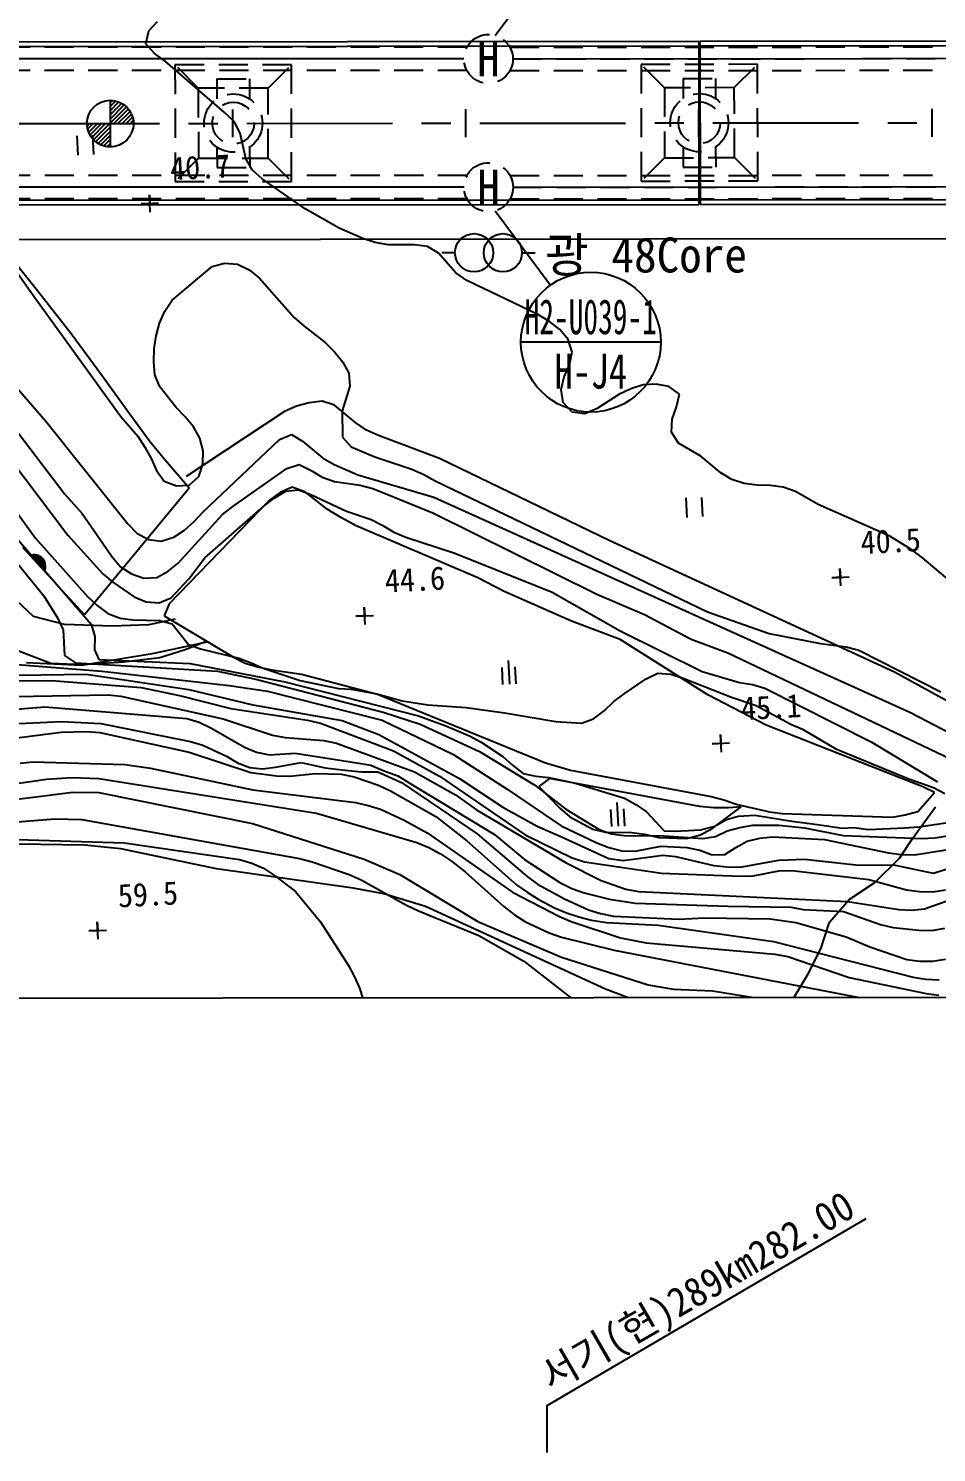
# Model space of a CAD drawing. Header units: millimetres. Extents: x 4198 to 4994, y 1103 to 1810.
# Drawn here: x 4425.2 to 4503.1, y 1364.9 to 1487 of the extents above; entities that cross this region are included whole.
import ezdxf
from ezdxf.enums import TextEntityAlignment as Align
from ezdxf.xclip import XClip

# ---------------------------------------------------------------- set-up
doc = ezdxf.new("R2010")
doc.units = ezdxf.units.MM
doc.header["$LTSCALE"] = 10
doc.header["$MEASUREMENT"] = 0
doc.header["$XCLIPFRAME"] = 2
for name, pattern in [('CENTER', [2, 1.25, -0.25, 0.25, -0.25]), ('DASHED2', [0.375, 0.25, -0.125]), ('HIDDEN', [0.375, 0.25, -0.125])]:
    doc.linetypes.add(name, pattern=pattern)
for name, color, linetype in [('TN-CABL', 4, 'Continuous'), ('TN-MANH', 4, 'Continuous'), ('TN-TEXT', 3, 'Continuous'), ('TZ-BASE', 253, 'Continuous'), ('TZ-CABL', 4, 'Continuous'), ('TZ-LEAL', 1, 'Continuous'), ('TZ-LEAT', 3, 'Continuous'), ('TZ-SYMB', 1, 'Continuous')]:
    doc.layers.add(name, color=color, linetype=linetype)
doc.layers.add('TX-PAPR', color=2, linetype='Continuous', plot=False)
doc.styles.add('GR', font='GulimChe.ttf')
doc.styles.add('GUL', font='GulimChe.ttf')
doc.styles.get("Standard").update_dxf_attribs({"font": 'GulimChe.ttf'})
doc.linetypes.add('ZIGZAG', pattern='A,0.0001,-0.2,[131,ltypeshp.shx,S=0.2,R=0,X=-0.2,Y=0],-0.4,[131,ltypeshp.shx,S=0.2,R=180,X=0.2,Y=0],-0.2', length=0.8001)

# ---------------------------------------------------------------- blocks, each defined once
blk = doc.blocks.new('JD-SDGGD6G')
at = {"layer": 'TZ-BASE'}
for p, q in [((152.78, 8.07, 40.99), (153.54, 8.89, 40.99)), ((152.53, 6.97, 40.99), (152.78, 8.07, 40.99)), ((120.11, 7.13), (199.98, 7.2)), ((120.11, 6.73), (199.98, 6.8)), ((153.28, 6.14, 40.99), (152.53, 6.97, 40.99)), ((154.18, 5.49, 40.99), (153.28, 6.14, 40.99)), ((199.98, 7.2), (199.99, -6.8)), ((200.08, 7.2), (279.98, 7.28)), ((200.08, 7.2), (200.09, -6.8)), ((200.08, 6.8), (279.98, 6.88)), ((159.28, 1.08, 40.99), (154.18, 5.49, 40.99)), ((149.46, 2.13), (149.47, -1.87)), ((149.47, 1.93), (149.66, 2.12)), ((149.47, 1.58), (149.96, 2.07)), ((149.47, 1.22), (150.22, 1.98)), ((149.47, 0.87), (150.46, 1.87)), ((149.47, 0.52), (150.67, 1.73)), ((149.47, 0.16), (150.86, 1.56)), ((149.79, 0.13), (151.03, 1.38)), ((160, -1.05), (160, 1.35)), ((180, -1.03), (180, 1.37)), ((200, -1.02), (200, 1.38)), ((220, -1), (220, 1.4)), ((147.47, 0.13), (151.47, 0.13)), ((147.48, -0.06), (147.67, 0.13)), ((147.53, -0.36), (148.02, 0.13)), ((147.62, -0.63), (148.37, 0.13)), ((147.73, -0.87), (148.73, 0.13)), ((147.87, -1.08), (149.08, 0.13)), ((148.04, -1.27), (149.44, 0.13)), ((150.14, 0.13), (151.18, 1.17)), ((150.5, 0.13), (151.3, 0.94)), ((150.85, 0.13), (151.39, 0.67)), ((151.2, 0.13), (151.45, 0.38)), ((160.11, 0.32, 40.99), (159.28, 1.08, 40.99)), ((160.63, -0.69, 40.99), (160.11, 0.32, 40.99)), ((146.72, -2.58, 41.35), (146.63, -0.91, 41.35)), ((147.94, -0.86, 41.35), (148.03, -2.51, 41.35)), ((148.22, -1.44), (149.47, -0.19)), ((148.43, -1.58), (149.47, -0.55)), ((148.67, -1.7), (149.47, -0.9)), ((161.12, -2.87, 40.99), (160.63, -0.69, 40.99)), ((148.93, -1.79), (149.47, -1.25)), ((149.22, -1.85), (149.47, -1.61)), ((161.65, -3.84, 40.99), (161.12, -2.87, 40.99)), ((162.51, -4.6, 40.99), (161.65, -3.84, 40.99)), ((166.19, -7.17, 40.99), (162.51, -4.6, 40.99)), ((152.91, -7.47, 40.65), (152.83, -5.97, 40.65)), ((152.83, -5.97, 40.65), (152.87, -6.72, 40.65)), ((120.12, -6.47), (199.99, -6.4)), ((120.12, -6.87), (199.99, -6.8)), ((152.12, -6.76, 40.65), (153.62, -6.68, 40.65)), ((152.87, -6.72, 40.65), (152.12, -6.76, 40.65)), ((169.13, -8.83, 40.99), (166.19, -7.17, 40.99)), ((200.09, -6.4), (279.99, -6.32)), ((200.09, -6.8), (279.99, -6.72)), ((0.01, -9.93), (699.47, -9.28)), ((171.16, -9.74, 40.99), (169.13, -8.83, 40.99)), ((172.22, -10.06, 40.99), (171.16, -9.74, 40.99)), ((140.27, -10.46, 40.55), (143.22, -14.19, 40.55)), ((173.32, -10.27, 40.99), (172.22, -10.06, 40.99)), ((175.6, -10.26, 40.99), (173.32, -10.27, 40.99)), ((176.7, -10.4, 40.99), (175.6, -10.26, 40.99)), ((177.64, -10.98, 40.99), (176.7, -10.4, 40.99)), ((179.14, -12.68, 40.99), (177.64, -10.98, 40.99)), ((140.43, -11.17, 40.99), (143.05, -14.88, 40.99)), ((154.79, -15.02, 40.99), (158.22, -12.14, 40.99)), ((158.22, -12.14, 40.99), (159.29, -11.84, 40.99)), ((159.29, -11.84, 40.99), (160.39, -11.94, 40.99)), ((160.39, -11.94, 40.99), (161.41, -12.41, 40.99)), ((161.41, -12.41, 40.99), (162.27, -13.13, 40.99)), ((162.27, -13.13, 40.99), (165.27, -16.49, 40.99)), ((180.08, -13.33, 40.99), (179.14, -12.68, 40.99)), ((186.18, -16.26, 40.99), (180.08, -13.33, 40.99)), ((143.22, -14.19, 40.55), (146.13, -17.87, 40.55)), ((123.17, -15.1, 46.99), (143.78, -40.37, 46.99)), ((143.05, -14.88, 40.99), (150.39, -24.98, 40.99)), ((154.17, -15.96, 40.99), (154.79, -15.02, 40.99)), ((136.59, -16.95, 41.99), (143.94, -25.39, 41.99)), ((153.41, -18.08, 40.99), (153.7, -16.98, 40.99)), ((153.7, -16.98, 40.99), (154.17, -15.96, 40.99)), ((165.27, -16.49, 40.99), (166.13, -17.25, 40.99)), ((187.16, -16.84, 40.99), (186.18, -16.26, 40.99)), ((188.06, -17.53, 40.99), (187.16, -16.84, 40.99)), ((146.13, -17.87, 40.55), (148.76, -21.44, 40.55)), ((153.24, -19.17, 40.99), (153.41, -18.08, 40.99)), ((166.13, -17.25, 40.99), (167.93, -18.66, 40.99)), ((188.77, -18.39, 40.99), (188.06, -17.53, 40.99)), ((153.21, -20.31, 40.99), (153.24, -19.17, 40.99)), ((167.93, -18.66, 40.99), (168.72, -19.46, 40.99)), ((168.72, -19.46, 40.99), (169.43, -20.32, 40.99)), ((189.11, -19.47, 40.99), (188.77, -18.39, 40.99)), ((188.89, -20.57, 40.99), (189.11, -19.47, 40.99)), ((153.29, -21.42, 40.99), (153.21, -20.31, 40.99)), ((169.43, -20.32, 40.99), (169.96, -21.29, 40.99)), ((188.42, -21.58, 40.99), (188.89, -20.57, 40.99)), ((132.36, -20.84, 44.99), (143.07, -35.42, 44.99)), ((148.76, -21.44, 40.55), (151.13, -24.75, 40.55)), ((153.73, -22.46, 40.99), (153.29, -21.42, 40.99)), ((169.96, -21.29, 40.99), (170.04, -22.4, 40.99)), ((188.17, -22.68, 40.99), (188.42, -21.58, 40.99)), ((155.12, -24.23, 40.99), (153.73, -22.46, 40.99)), ((170.04, -22.4, 40.99), (169.39, -24.52, 40.99)), ((188.33, -23.79, 40.99), (188.17, -22.68, 40.99)), ((193.13, -23.11, 40.99), (191.25, -24.31, 40.99)), ((194.14, -22.63, 40.99), (193.13, -23.11, 40.99)), ((195.21, -22.29, 40.99), (194.14, -22.63, 40.99)), ((196.32, -22.21, 40.99), (195.21, -22.29, 40.99)), ((197.42, -22.42, 40.99), (196.32, -22.21, 40.99)), ((198.32, -23.07, 40.99), (197.42, -22.42, 40.99)), ((198.07, -24.17, 40.99), (198.32, -23.07, 40.99)), ((136.96, -23.47, 43.99), (145.84, -35.16, 43.99)), ((155.91, -25.03, 40.99), (155.12, -24.23, 40.99)), ((165.46, -24.11, 40.99), (164.42, -24.56, 40.99)), ((166.54, -23.81, 40.99), (165.46, -24.11, 40.99)), ((167.65, -23.69, 40.99), (166.54, -23.81, 40.99)), ((168.71, -24.02, 40.99), (167.65, -23.69, 40.99)), ((170.54, -25.54, 40.99), (168.71, -24.02, 40.99)), ((189.11, -24.62, 40.99), (188.33, -23.79, 40.99)), ((191.25, -24.31, 40.99), (190.21, -24.76, 40.99)), ((197.71, -25.23, 40.99), (198.07, -24.17, 40.99)), ((140.1, -24.48, 42.99), (145.57, -31.66, 42.99)), ((143.94, -25.39, 41.99), (150.98, -34.2, 41.99)), ((150.39, -24.98, 40.99), (151.85, -26.68, 40.99)), ((151.13, -24.75, 40.55), (152.83, -27.07, 40.55)), ((156.62, -25.89, 40.99), (155.91, -25.03, 40.99)), ((164.42, -24.56, 40.99), (155.99, -30.14, 40.99)), ((169.39, -24.52, 40.99), (169.4, -26.76, 40.99)), ((171.48, -26.16, 40.99), (170.54, -25.54, 40.99)), ((190.21, -24.76, 40.99), (189.11, -24.62, 40.99)), ((197.64, -26.33, 40.99), (197.71, -25.23, 40.99)), ((151.85, -26.68, 40.99), (152.45, -27.62, 40.99)), ((157.15, -26.86, 40.99), (156.62, -25.89, 40.99)), ((157.45, -27.94, 40.99), (157.15, -26.86, 40.99)), ((163.99, -26.98, 41.99), (165.03, -26.53, 41.99)), ((165.03, -26.53, 41.99), (165.97, -27.11, 41.99)), ((169.4, -26.76, 40.99), (170.15, -27.59, 40.99)), ((172.5, -26.63, 40.99), (171.48, -26.16, 40.99)), ((177.74, -28.61, 40.99), (172.5, -26.63, 40.99)), ((198.24, -27.27, 40.99), (197.64, -26.33, 40.99)), ((152.45, -27.62, 40.99), (152.98, -28.59, 40.99)), ((152.83, -27.07, 40.55), (154.01, -28.51, 40.55)), ((157.42, -29.08, 40.99), (157.45, -27.94, 40.99)), ((157.45, -33.16, 41.99), (163.99, -26.98, 41.99)), ((165.97, -27.11, 41.99), (167.7, -28.55, 41.99)), ((170.15, -27.59, 40.99), (172.19, -28.46, 40.99)), ((200.16, -28.39, 40.99), (198.24, -27.27, 40.99)), ((152.98, -28.59, 40.99), (153.43, -29.63, 40.99)), ((154.01, -28.51, 40.55), (156.26, -31.11, 40.55)), ((157.09, -30.14, 40.99), (157.42, -29.08, 40.99)), ((164.62, -29.46, 42.99), (165.69, -29.12, 42.99)), ((165.69, -29.12, 42.99), (166.71, -29.63, 42.99)), ((167.7, -28.55, 41.99), (168.68, -29.1, 41.99)), ((168.68, -29.1, 41.99), (170.71, -30, 41.99)), ((172.19, -28.46, 40.99), (175.36, -29.5, 40.99)), ((192.3, -35.64, 40.99), (177.74, -28.61, 40.99)), ((201.88, -29.83, 40.99), (200.16, -28.39, 40.99)), ((153.43, -29.63, 40.99), (154.1, -30.53, 40.99)), ((154.1, -30.53, 40.99), (155.16, -30.93, 40.99)), ((156.26, -30.89, 40.99), (157.09, -30.14, 40.99)), ((160, -32.72, 42.99), (164.62, -29.46, 42.99)), ((166.71, -29.63, 42.99), (167.65, -30.21, 42.99)), ((167.65, -30.21, 42.99), (168.71, -30.57, 42.99)), ((170.71, -30, 41.99), (177.24, -31.91, 41.99)), ((175.36, -29.5, 40.99), (176.38, -29.97, 40.99)), ((176.38, -29.97, 40.99), (177.36, -30.51, 40.99)), ((177.36, -30.51, 40.99), (200.74, -41.76, 40.99)), ((202.82, -30.41, 40.99), (201.88, -29.83, 40.99)), ((203.88, -30.73, 40.99), (202.82, -30.41, 40.99)), ((145.57, -31.66, 42.99), (147.07, -33.32, 42.99)), ((156.25, -31.14, 40.55), (147.27, -42.01, 40.55)), ((155.16, -30.93, 40.99), (156.26, -30.89, 40.99)), ((164.05, -31.51, 44.99), (163.14, -32.18, 44.99)), ((163.55, -32.01, 43.99), (164.53, -31.41, 43.99)), ((165.09, -31.06, 44.99), (164.05, -31.51, 44.99)), ((164.53, -31.41, 43.99), (165.63, -31.29, 43.99)), ((166.22, -31.49, 44.99), (165.09, -31.06, 44.99)), ((165.63, -31.29, 43.99), (166.69, -31.69, 43.99)), ((168.09, -32.94, 44.99), (166.22, -31.49, 44.99)), ((166.69, -31.69, 43.99), (169.74, -33.1, 43.99)), ((168.71, -30.57, 42.99), (170.91, -30.89, 42.99)), ((170.91, -30.89, 42.99), (172, -31.18, 42.99)), ((172, -31.18, 42.99), (177.17, -33.27, 42.99)), ((204.98, -30.87, 40.99), (203.88, -30.73, 40.99)), ((206.12, -30.91, 40.99), (204.98, -30.87, 40.99)), ((207.22, -31.05, 40.99), (206.12, -30.91, 40.99)), ((208.28, -31.44, 40.99), (207.22, -31.05, 40.99)), ((210.24, -32.53, 40.99), (208.28, -31.44, 40.99)), ((138.28, -31.79, 45.99), (147.84, -42.8, 45.99)), ((163.14, -32.18, 44.99), (154.54, -41.07, 44.99)), ((157.6, -37.11, 43.99), (162.65, -32.68, 43.99)), ((159.1, -33.39, 42.99), (160, -32.72, 42.99)), ((162.65, -32.68, 43.99), (163.55, -32.01, 43.99)), ((169.25, -33.67, 44.99), (168.09, -32.94, 44.99)), ((177.24, -31.91, 41.99), (218.1, -50.34, 41.99)), ((199, -33.65, 41.35), (198.91, -31.98, 41.35)), ((200.22, -31.93, 41.35), (200.3, -33.58, 41.35)), ((216.38, -35.27, 40.99), (210.24, -32.53, 40.99)), ((147.07, -33.32, 42.99), (149.65, -37.03, 42.99)), ((155.3, -37.56, 42.99), (159.1, -33.39, 42.99)), ((155.86, -34.74, 41.99), (156.69, -33.99, 41.99)), ((156.69, -33.99, 41.99), (157.45, -33.16, 41.99)), ((170.59, -34.37, 44.99), (169.25, -33.67, 44.99)), ((169.74, -33.1, 43.99), (171.86, -33.82, 43.99)), ((171.86, -33.82, 43.99), (172.87, -34.33, 43.99)), ((177.17, -33.27, 42.99), (191.22, -40.24, 42.99)), ((143.07, -35.42, 44.99), (147.53, -40.43, 44.99)), ((145.84, -35.16, 43.99), (148.84, -38.48, 43.99)), ((150.98, -34.2, 41.99), (151.77, -34.99, 41.99)), ((151.77, -34.99, 41.99), (152.75, -35.54, 41.99)), ((153.85, -35.68, 41.99), (154.92, -35.34, 41.99)), ((154.92, -35.34, 41.99), (155.86, -34.74, 41.99)), ((181.03, -38.82, 44.99), (170.59, -34.37, 44.99)), ((172.87, -34.33, 43.99), (173.81, -34.91, 43.99)), ((173.81, -34.91, 43.99), (174.83, -35.34, 43.99)), ((174.83, -35.34, 43.99), (179.06, -36.71, 43.99)), ((218.26, -36.43, 40.99), (216.38, -35.27, 40.99)), ((147.27, -42.01, 45.85), (141.98, -36.23, 45.85)), ((152.75, -35.54, 41.99), (153.85, -35.68, 41.99)), ((216.79, -46.91, 40.99), (192.3, -35.64, 40.99)), ((219.16, -37.08, 40.99), (218.26, -36.43, 40.99)), ((143.83, -38.25, 45.85), (142.61, -36.92, 45.85)), ((143.34, -36.95, 45.85), (142.62, -36.91, 45.85)), ((142.7, -36.89, 45.85), (142.7, -37.01, 45.85)), ((143.59, -37.11, 45.85), (142.75, -37.07, 45.85)), ((142.85, -36.86, 45.85), (142.84, -37.17, 45.85)), ((143.73, -37.26, 45.85), (142.89, -37.23, 45.85)), ((143, -36.86, 45.85), (142.98, -37.32, 45.85)), ((143.82, -37.42, 45.85), (143.04, -37.38, 45.85)), ((143.15, -36.88, 45.85), (143.13, -37.48, 45.85)), ((143.88, -37.57, 45.85), (143.18, -37.54, 45.85)), ((143.3, -36.93, 45.85), (143.27, -37.64, 45.85)), ((143.91, -37.72, 45.85), (143.32, -37.7, 45.85)), ((143.45, -37, 45.85), (143.41, -37.79, 45.85)), ((143.92, -37.87, 45.85), (143.47, -37.85, 45.85)), ((143.59, -37.11, 45.85), (143.56, -37.95, 45.85)), ((143.74, -37.27, 45.85), (143.7, -38.11, 45.85)), ((143.87, -37.55, 45.85), (143.84, -38.2, 45.85)), ((149.65, -37.03, 42.99), (150.36, -37.9, 42.99)), ((154.44, -38.27, 42.99), (155.3, -37.56, 42.99)), ((156.22, -38.91, 43.99), (157.6, -37.11, 43.99)), ((179.06, -36.71, 43.99), (187.4, -40.07, 43.99)), ((222.61, -40.01, 40.99), (219.16, -37.08, 40.99)), ((143.9, -38.02, 45.85), (143.61, -38.01, 45.85)), ((143.86, -38.17, 45.85), (143.75, -38.17, 45.85)), ((148.84, -38.48, 43.99), (149.7, -39.21, 43.99)), ((150.36, -37.9, 42.99), (151.3, -38.48, 42.99)), ((151.3, -38.48, 42.99), (152.36, -38.87, 42.99)), ((152.36, -38.87, 42.99), (153.47, -38.79, 42.99)), ((153.47, -38.79, 42.99), (154.44, -38.27, 42.99)), ((154.71, -40.56, 43.99), (156.22, -38.91, 43.99)), ((183.28, -39.99, 44.99), (181.03, -38.82, 44.99)), ((211.39, -38.82, 40.44), (212.89, -38.74, 40.44)), ((212.14, -38.78, 40.44), (211.39, -38.82, 40.44)), ((212.18, -39.53, 40.44), (212.1, -38.03, 40.44)), ((212.1, -38.03, 40.44), (212.14, -38.78, 40.44)), ((142.89, -42.14, 43.68), (140.02, -39.45, 43.68)), ((149.7, -39.21, 43.99), (151.54, -40.47, 43.99)), ((189.06, -42.54, 44.99), (183.28, -39.99, 44.99)), ((187.4, -40.07, 43.99), (193.23, -43.39, 43.99)), ((191.22, -40.24, 42.99), (195.33, -41.98, 42.99)), ((143.78, -40.37, 46.99), (144.94, -42.27, 46.99)), ((147.53, -40.43, 44.99), (148.36, -41.19, 44.99)), ((148.36, -41.19, 44.99), (149.26, -41.88, 44.99)), ((151.54, -40.47, 43.99), (152.56, -40.9, 43.99)), ((152.56, -40.9, 43.99), (153.66, -40.97, 43.99)), ((153.66, -40.97, 43.99), (154.71, -40.56, 43.99)), ((154.54, -41.07, 44.99), (154.11, -42.09, 44.99)), ((171.35, -42.84, 44.58), (171.27, -41.34, 44.58)), ((171.27, -41.34, 44.58), (171.31, -42.09, 44.58)), ((145.55, -42.84, 43.68), (142.89, -42.14, 43.68)), ((144.94, -42.27, 46.99), (145.43, -43.28, 46.99)), ((149.26, -41.88, 44.99), (150.32, -42.28, 44.99)), ((150.32, -42.28, 44.99), (151.42, -42.42, 44.99)), ((151.42, -42.42, 44.99), (153.7, -42.48, 44.99)), ((155.06, -42.37, 43.68), (152.8, -42.86, 43.68)), ((153.7, -42.48, 44.99), (154.79, -42.77, 44.99)), ((154.11, -42.09, 44.99), (160.05, -45.64, 44.99)), ((170.56, -42.13, 44.58), (172.06, -42.05, 44.58)), ((171.31, -42.09, 44.58), (170.56, -42.13, 44.58)), ((193.25, -44.13, 44.99), (189.06, -42.54, 44.99)), ((195.33, -41.98, 42.99), (199.32, -44.08, 42.99)), ((200.74, -41.76, 40.99), (206.03, -43.6, 40.99)), ((145.43, -43.28, 46.99), (145.55, -45.49, 46.99)), ((149.63, -42.99, 43.68), (145.55, -42.84, 43.68)), ((147.84, -42.8, 45.99), (148.14, -43.87, 45.99)), ((148.14, -43.87, 45.99), (148.11, -45.01, 45.99)), ((152.8, -42.86, 43.68), (149.63, -42.99, 43.68)), ((154.79, -42.77, 44.99), (156.18, -44.54, 44.99)), ((193.23, -43.39, 43.99), (200.27, -46.86, 43.99)), ((206.03, -43.6, 40.99), (210.42, -44.46, 40.99)), ((141.55, -45.05, 43.68), (144.39, -46.16, 43.68)), ((148.11, -45.01, 45.99), (148.49, -45.84, 45.99)), ((153.25, -45.3, 44.99), (157.8, -44.32, 44.99)), ((153.72, -45.65, 43.68), (155.98, -44.94, 43.68)), ((155.98, -44.94, 43.68), (157.62, -44.28, 43.68)), ((156.18, -44.54, 44.99), (157.23, -44.93, 44.99)), ((157.23, -44.93, 44.99), (160.52, -45.72, 44.99)), ((200.77, -48.86, 44.99), (193.25, -44.13, 44.99)), ((199.32, -44.08, 42.99), (202.49, -45.27, 42.99)), ((210.42, -44.46, 40.99), (212.62, -44.74, 40.99)), ((212.62, -44.74, 40.99), (213.72, -45.03, 40.99)), ((213.72, -45.03, 40.99), (220.76, -48.61, 40.99)), ((138.69, -46.04, 47.99), (148.75, -46.83, 47.99)), ((142.3, -46.1, 44.99), (147, -46.31, 44.99)), ((144.39, -46.16, 43.68), (147.11, -46.27, 43.68)), ((145.55, -45.49, 46.99), (146.49, -46.11, 46.99)), ((146.49, -46.11, 46.99), (158.69, -46.85, 46.99)), ((147, -46.31, 44.99), (153.25, -45.3, 44.99)), ((147.11, -46.27, 43.68), (150.62, -46.04, 43.68)), ((148.49, -45.84, 45.99), (156.33, -46.17, 45.99)), ((150.62, -46.04, 43.68), (153.72, -45.65, 43.68)), ((156.33, -46.17, 45.99), (164.45, -47.76, 45.99)), ((160.05, -45.64, 44.99), (161.06, -46.14, 44.99)), ((160.52, -45.72, 44.99), (161.58, -46.12, 44.99)), ((161.06, -46.14, 44.99), (162.12, -46.47, 44.99)), ((161.58, -46.12, 44.99), (162.6, -46.59, 44.99)), ((183.62, -45.93, 45.45), (183.73, -47.94, 45.45)), ((202.49, -45.27, 42.99), (222.79, -54.92, 42.99)), ((121.8, -47.48, 48.99), (147.42, -47.09, 48.99)), ((147.42, -47.09, 48.99), (156.22, -48.4, 48.99)), ((148.75, -46.83, 47.99), (159.69, -48.06, 47.99)), ((158.69, -46.85, 46.99), (161.98, -47.53, 46.99)), ((161.98, -47.53, 46.99), (172.91, -50.34, 46.99)), ((162.12, -46.47, 44.99), (163.33, -46.72, 44.99)), ((162.6, -46.59, 44.99), (165.77, -47.64, 44.99)), ((163.33, -46.72, 44.99), (165.9, -47.09, 44.99)), ((165.9, -47.09, 44.99), (172.4, -48.81, 44.99)), ((183.07, -46.53, 45.45), (183.14, -47.97, 45.45)), ((184.3, -47.93, 45.45), (184.22, -46.47, 45.45)), ((193.59, -48.77, 44.99), (195.47, -47.5, 44.99)), ((195.47, -47.5, 44.99), (196.48, -47.01, 44.99)), ((196.48, -47.01, 44.99), (197.58, -47.08, 44.99)), ((197.58, -47.08, 44.99), (198.64, -47.44, 44.99)), ((198.64, -47.44, 44.99), (202.79, -49.07, 44.99)), ((200.27, -46.86, 43.99), (203.48, -47.8, 43.99)), ((223.46, -50.6, 40.99), (216.79, -46.91, 40.99)), ((136.59, -47.71, 49.99), (144.43, -47.63, 49.99)), ((144.43, -47.63, 49.99), (152.14, -48.25, 49.99)), ((152.14, -48.25, 49.99), (155.43, -48.93, 49.99)), ((156.22, -48.4, 48.99), (161.7, -49.73, 48.99)), ((159.69, -48.06, 47.99), (162.98, -48.55, 47.99)), ((162.98, -48.55, 47.99), (172.81, -51.03, 47.99)), ((164.45, -47.76, 45.99), (175.94, -50.67, 45.99)), ((165.77, -47.64, 44.99), (169.06, -48.32, 44.99)), ((169.06, -48.32, 44.99), (170.16, -48.38, 44.99)), ((170.16, -48.38, 44.99), (172.36, -48.78, 44.99)), ((172.36, -48.78, 44.99), (174.52, -49.39, 44.99)), ((172.4, -48.81, 44.99), (186.84, -54.7, 44.99)), ((192.69, -49.45, 44.99), (193.59, -48.77, 44.99)), ((203.48, -47.8, 43.99), (204.58, -47.97, 43.99)), ((204.58, -47.97, 43.99), (205.64, -48.3, 43.99)), ((205.64, -48.3, 43.99), (214.79, -52.89, 43.99)), ((131.68, -50.85, 51.99), (143.85, -49.9, 51.99)), ((134.82, -49.1, 50.99), (149.29, -48.87, 50.99)), ((143.85, -49.9, 51.99), (156.04, -50.9, 51.99)), ((149.29, -48.87, 50.99), (150.39, -48.98, 50.99)), ((150.39, -48.98, 50.99), (159.17, -50.91, 50.99)), ((155.43, -48.93, 49.99), (159.82, -50.05, 49.99)), ((159.82, -50.05, 49.99), (166.41, -51.04, 49.99)), ((161.7, -49.73, 48.99), (169.39, -51.08, 48.99)), ((174.52, -49.39, 44.99), (176.72, -49.71, 44.99)), ((176.72, -49.71, 44.99), (180.02, -49.94, 44.99)), ((180.02, -49.94, 44.99), (183.32, -50.4, 44.99)), ((191.86, -50.24, 44.99), (192.69, -49.45, 44.99)), ((205.77, -51.47, 44.99), (200.77, -48.86, 44.99)), ((202.79, -49.07, 44.99), (204.9, -49.79, 44.99)), ((204.9, -49.79, 44.99), (207.87, -51.38, 44.99)), ((139.76, -51.4, 52.99), (145.29, -51.15, 52.99)), ((145.29, -51.15, 52.99), (148.67, -51.32, 52.99)), ((156.04, -50.9, 51.99), (157.1, -51.22, 51.99)), ((157.1, -51.22, 51.99), (158.11, -51.69, 51.99)), ((159.17, -50.91, 50.99), (163.4, -52.32, 50.99)), ((166.41, -51.04, 49.99), (167.51, -51.29, 49.99)), ((167.51, -51.29, 49.99), (173.77, -53.67, 49.99)), ((169.39, -51.08, 48.99), (172.52, -52.28, 48.99)), ((172.81, -51.03, 47.99), (178.88, -53.96, 47.99)), ((172.91, -50.34, 46.99), (176.08, -51.38, 46.99)), ((175.94, -50.67, 45.99), (178.28, -51.52, 45.99)), ((183.32, -50.4, 44.99), (187.71, -51.15, 44.99)), ((187.71, -51.15, 44.99), (189.92, -51.29, 44.99)), ((189.92, -51.29, 44.99), (190.96, -50.91, 44.99)), ((190.96, -50.91, 44.99), (191.86, -50.24, 44.99)), ((218.1, -50.34, 41.99), (223.1, -52.94, 41.99)), ((130.86, -53.92, 53.99), (145.26, -52.07, 53.99)), ((145.26, -52.07, 53.99), (147.47, -52.02, 53.99)), ((147.47, -52.02, 53.99), (148.57, -52.09, 53.99)), ((148.57, -52.09, 53.99), (156.25, -53.78, 53.99)), ((148.67, -51.32, 52.99), (156.35, -52.86, 52.99)), ((158.11, -51.69, 51.99), (161.01, -53.35, 51.99)), ((163.4, -52.32, 50.99), (164.49, -52.53, 50.99)), ((172.52, -52.28, 48.99), (179.45, -56.04, 48.99)), ((176.08, -51.38, 46.99), (181.17, -53.73, 46.99)), ((178.28, -51.52, 45.99), (180.32, -52.38, 45.99)), ((180.32, -52.38, 45.99), (181.3, -52.92, 45.99)), ((201.92, -53.78, 45.08), (201.84, -52.28, 45.08)), ((201.84, -52.28, 45.08), (201.88, -53.03, 45.08)), ((219.21, -56.77, 44.99), (205.77, -51.47, 44.99)), ((207.87, -51.38, 44.99), (208.89, -51.81, 44.99)), ((208.89, -51.81, 44.99), (211.75, -53.51, 44.99)), ((156.35, -52.86, 52.99), (157.41, -53.18, 52.99)), ((157.41, -53.18, 52.99), (159.44, -54.12, 52.99)), ((161.01, -53.35, 51.99), (162.03, -53.79, 51.99)), ((164.49, -52.53, 50.99), (167.8, -52.77, 50.99)), ((167.8, -52.77, 50.99), (168.9, -53.02, 50.99)), ((168.9, -53.02, 50.99), (175.58, -55.47, 50.99)), ((173.77, -53.67, 49.99), (177.72, -55.84, 49.99)), ((181.17, -53.73, 46.99), (185.91, -56.62, 46.99)), ((181.3, -52.92, 45.99), (183.18, -54.15, 45.99)), ((201.13, -53.07, 45.08), (202.62, -52.99, 45.08)), ((201.88, -53.03, 45.08), (201.13, -53.07, 45.08)), ((211.75, -53.51, 44.99), (218.01, -56.07, 44.99)), ((214.79, -52.89, 43.99), (220.47, -56.33, 43.99)), ((141.73, -54.73, 54.99), (142.83, -54.62, 54.99)), ((142.83, -54.62, 54.99), (150.74, -54.84, 54.99)), ((150.74, -54.84, 54.99), (152.94, -55.16, 54.99)), ((156.25, -53.78, 53.99), (161.54, -55.54, 53.99)), ((159.44, -54.12, 52.99), (160.39, -54.7, 52.99)), ((160.39, -54.7, 52.99), (161.44, -55.1, 52.99)), ((162.03, -53.79, 51.99), (163.13, -54, 51.99)), ((163.13, -54, 51.99), (165.34, -53.88, 51.99)), ((163.65, -55.08, 52.99), (165.87, -54.67, 52.99)), ((165.34, -53.88, 51.99), (170.8, -54.72, 51.99)), ((165.87, -54.67, 52.99), (167.93, -55.12, 52.99)), ((170.8, -54.72, 51.99), (171.84, -54.91, 51.99)), ((171.84, -54.91, 51.99), (172.89, -55.36, 51.99)), ((178.88, -53.96, 47.99), (183.54, -56.96, 47.99)), ((183.18, -54.15, 45.99), (184, -54.91, 45.99)), ((184, -54.91, 45.99), (184.91, -55.6, 45.99)), ((186.84, -54.7, 44.99), (188.96, -55.34, 44.99)), ((137.36, -57.08, 55.99), (144.01, -56.09, 55.99)), ((144.01, -56.09, 55.99), (146.22, -55.96, 55.99)), ((146.22, -55.96, 55.99), (148.5, -56.03, 55.99)), ((148.5, -56.03, 55.99), (167.18, -59.01, 55.99)), ((152.94, -55.16, 54.99), (161.72, -57.02, 54.99)), ((161.44, -55.1, 52.99), (162.54, -55.2, 52.99)), ((161.54, -55.54, 53.99), (163.74, -55.82, 53.99)), ((162.54, -55.2, 52.99), (163.65, -55.08, 52.99)), ((163.74, -55.82, 53.99), (164.88, -55.85, 53.99)), ((164.88, -55.85, 53.99), (167.09, -55.62, 53.99)), ((167.09, -55.62, 53.99), (169.3, -55.68, 53.99)), ((167.93, -55.12, 52.99), (169.39, -55.29, 52.99)), ((169.3, -55.68, 53.99), (170.4, -55.9, 53.99)), ((169.39, -55.29, 52.99), (171.04, -55.46, 52.99)), ((170.4, -55.9, 53.99), (172.51, -56.62, 53.99)), ((171.04, -55.46, 52.99), (172.43, -55.47, 52.99)), ((172.43, -55.47, 52.99), (174.47, -56.38, 52.99)), ((172.89, -55.36, 51.99), (174.15, -55.8, 51.99)), ((174.15, -55.8, 51.99), (175.64, -56.72, 51.99)), ((175.58, -55.47, 50.99), (179.11, -57.43, 50.99)), ((177.72, -55.84, 49.99), (185.09, -60.87, 49.99)), ((179.45, -56.04, 48.99), (183.17, -58.49, 48.99)), ((184.91, -55.6, 45.99), (186, -55.85, 45.99)), ((186, -55.85, 45.99), (187.1, -55.95, 45.99)), ((187.17, -56.03, 44.99), (186.27, -56.74, 44.99)), ((187.1, -55.95, 45.99), (189.3, -56.42, 45.99)), ((200.06, -58.45, 44.99), (187.17, -56.03, 44.99)), ((188.96, -55.34, 44.99), (201.04, -57.59, 44.99)), ((218.01, -56.07, 44.99), (220.13, -56.8, 44.99)), ((137.4, -58.33, 56.99), (146.26, -57.21, 56.99)), ((146.26, -57.21, 56.99), (148.5, -57.24, 56.99)), ((148.5, -57.24, 56.99), (161.68, -59.89, 56.99)), ((161.72, -57.02, 54.99), (170.52, -58.11, 54.99)), ((172.51, -56.62, 53.99), (173.53, -57.09, 53.99)), ((173.53, -57.09, 53.99), (177.41, -59.29, 53.99)), ((174.47, -56.38, 52.99), (180.97, -60.79, 52.99)), ((175.64, -56.72, 51.99), (182.44, -60.83, 51.99)), ((183.54, -56.96, 47.99), (188.17, -60.11, 47.99)), ((185.91, -56.62, 46.99), (188.57, -58.68, 46.99)), ((186.27, -56.74, 44.99), (188.06, -58.59, 44.99)), ((189.3, -56.42, 45.99), (193.6, -57.72, 45.99)), ((218.78, -58.86, 44.99), (220.22, -57.24, 44.99)), ((220.22, -57.24, 44.99), (219.21, -56.77, 44.99)), ((220.13, -56.8, 44.99), (221.1, -57.34, 44.99)), ((170.52, -58.11, 54.99), (171.62, -58.36, 54.99)), ((171.62, -58.36, 54.99), (172.68, -58.68, 54.99)), ((179.11, -57.43, 50.99), (180.92, -58.73, 50.99)), ((183.17, -58.49, 48.99), (186.1, -60.12, 48.99)), ((188.06, -58.59, 44.99), (188.92, -59.32, 44.99)), ((192.96, -58.11, 46.59), (193.07, -60.12, 46.59)), ((193.6, -57.72, 45.99), (194.58, -58.26, 45.99)), ((194.58, -58.26, 45.99), (195.49, -58.91, 45.99)), ((201.24, -58.55, 44.99), (200.06, -58.45, 44.99)), ((201.04, -57.59, 44.99), (202.14, -57.88, 44.99)), ((201.11, -60.35, 44.99), (203.63, -58.47, 44.99)), ((202.52, -58.55, 44.99), (201.24, -58.55, 44.99)), ((202.14, -57.88, 44.99), (203.19, -58.24, 44.99)), ((203.63, -58.47, 44.99), (202.52, -58.55, 44.99)), ((203.19, -58.24, 44.99), (206.05, -58.91, 44.99)), ((218.31, -61.2, 58.52), (220.3, -58.46, 58.52)), ((699.47, -58.63), (0.09, -95.79)), ((133.7, -60.4, 57.99), (144.76, -59.49, 57.99)), ((144.76, -59.49, 57.99), (147.04, -59.55, 57.99)), ((147.04, -59.55, 57.99), (165.71, -62.91, 57.99)), ((167.18, -59.01, 55.99), (175.8, -61.53, 55.99)), ((172.68, -58.68, 54.99), (174.71, -59.62, 54.99)), ((174.71, -59.62, 54.99), (176.67, -60.71, 54.99)), ((177.41, -59.29, 53.99), (180.07, -61.39, 53.99)), ((180.92, -58.73, 50.99), (188.59, -63.28, 50.99)), ((188.57, -58.68, 46.99), (191.43, -60.42, 46.99)), ((188.92, -59.32, 44.99), (190.88, -60.4, 44.99)), ((192.41, -58.71, 46.59), (192.48, -60.15, 46.59)), ((193.64, -60.12, 46.59), (193.56, -58.65, 46.59)), ((195.49, -58.91, 45.99), (197.02, -60.53, 45.99)), ((201.35, -60.12, 45.99), (202.35, -59.56, 45.99)), ((202.35, -59.56, 45.99), (203.36, -59.26, 45.99)), ((203.36, -59.26, 45.99), (204.8, -59.18, 45.99)), ((204.8, -59.18, 45.99), (207.97, -59.7, 45.99)), ((206.05, -58.91, 44.99), (207.15, -59.05, 44.99)), ((207.15, -59.05, 44.99), (216.6, -59.35, 44.99)), ((207.97, -59.7, 45.99), (210.17, -59.98, 45.99)), ((216.6, -59.35, 44.99), (217.7, -59.16, 44.99)), ((217.7, -59.16, 44.99), (218.78, -58.86, 44.99)), ((218.86, -60.2, 45.99), (221.18, -59.84, 45.99)), ((161.68, -59.89, 56.99), (171.27, -62.95, 56.99)), ((176.67, -60.71, 54.99), (184, -65.8, 54.99)), ((180.97, -60.79, 52.99), (185.25, -64.44, 52.99)), ((182.44, -60.83, 51.99), (185.03, -63, 51.99)), ((185.09, -60.87, 49.99), (189.12, -62.85, 49.99)), ((186.1, -60.12, 48.99), (188.14, -61.02, 48.99)), ((188.14, -61.02, 48.99), (192.25, -62.89, 48.99)), ((188.17, -60.11, 47.99), (191.22, -61.55, 47.99)), ((190.88, -60.4, 44.99), (191.98, -60.65, 44.99)), ((191.43, -60.42, 46.99), (192.49, -60.78, 46.99)), ((191.98, -60.65, 44.99), (194.22, -60.68, 44.99)), ((192.49, -60.78, 46.99), (193.59, -60.92, 46.99)), ((193.59, -60.92, 46.99), (196.97, -60.97, 46.99)), ((194.22, -60.68, 44.99), (195.32, -60.82, 44.99)), ((195.32, -60.82, 44.99), (196.56, -61.11, 44.99)), ((196.97, -60.97, 46.99), (200.32, -61.18, 46.99)), ((197.02, -60.53, 45.99), (197.87, -60.56, 45.99)), ((197.87, -60.56, 45.99), (199.1, -60.49, 45.99)), ((198.92, -61.18, 44.99), (200.03, -60.91, 44.99)), ((199.1, -60.49, 45.99), (200.13, -60.44, 45.99)), ((200.03, -60.91, 44.99), (201.11, -60.35, 44.99)), ((200.13, -60.44, 45.99), (201.35, -60.12, 45.99)), ((200.32, -61.18, 46.99), (201.42, -61.02, 46.99)), ((201.42, -61.02, 46.99), (202.43, -60.54, 46.99)), ((202.43, -60.54, 46.99), (203.51, -60.24, 46.99)), ((203.51, -60.24, 46.99), (204.62, -60.05, 46.99)), ((204.62, -60.05, 46.99), (206.86, -60.03, 46.99)), ((205.21, -61.17, 47.99), (206.32, -61.05, 47.99)), ((206.32, -61.05, 47.99), (210.76, -61.28, 47.99)), ((206.86, -60.03, 46.99), (209.06, -60.28, 46.99)), ((209.06, -60.28, 46.99), (212.36, -60.92, 46.99)), ((210.17, -59.98, 45.99), (212.28, -60.29, 45.99)), ((212.28, -60.29, 45.99), (213.3, -60.24, 45.99)), ((212.36, -60.92, 46.99), (219.12, -61.18, 46.99)), ((213.3, -60.24, 45.99), (214.55, -60.42, 45.99)), ((214.55, -60.42, 45.99), (217.63, -60.26, 45.99)), ((217.63, -60.26, 45.99), (218.86, -60.2, 45.99)), ((220.23, -61.14, 46.99), (221.33, -60.95, 46.99)), ((147.27, -61.77, 58.99), (118.8, -61.31, 58.99)), ((137.1, -61.12, 58.99), (150.66, -61.57, 58.99)), ((150.39, -62.08, 58.99), (147.27, -61.77, 58.99)), ((158.59, -63.78, 58.99), (150.39, -62.08, 58.99)), ((150.66, -61.57, 58.99), (160.56, -62.98, 58.99)), ((175.8, -61.53, 55.99), (176.82, -61.96, 55.99)), ((176.82, -61.96, 55.99), (177.83, -62.51, 55.99)), ((180.07, -61.39, 53.99), (184.35, -65.15, 53.99)), ((191.22, -61.55, 47.99), (192.27, -61.95, 47.99)), ((192.27, -61.95, 47.99), (193.37, -62.24, 47.99)), ((193.37, -62.24, 47.99), (194.51, -62.27, 47.99)), ((194.51, -62.27, 47.99), (196.73, -61.85, 47.99)), ((196.56, -61.11, 44.99), (198.92, -61.18, 44.99)), ((196.73, -61.85, 47.99), (198.97, -61.95, 47.99)), ((198.97, -61.95, 47.99), (200.07, -62.2, 47.99)), ((200.07, -62.2, 47.99), (201.12, -62.6, 47.99)), ((202.23, -62.56, 47.99), (203.17, -61.96, 47.99)), ((203.17, -61.96, 47.99), (204.14, -61.43, 47.99)), ((204.14, -61.43, 47.99), (205.21, -61.17, 47.99)), ((210.76, -61.28, 47.99), (216.25, -62.43, 47.99)), ((217.2, -62.86, 58.52), (218.31, -61.2, 58.52)), ((218.49, -62.6, 47.99), (225.15, -61.53, 47.99)), ((219.12, -61.18, 46.99), (220.23, -61.14, 46.99)), ((160.56, -62.98, 58.99), (161.62, -63.31, 58.99)), ((161.62, -63.31, 58.99), (162.64, -63.74, 58.99)), ((165.71, -62.91, 57.99), (166.81, -63.19, 57.99)), ((166.81, -63.19, 57.99), (169.98, -64.27, 57.99)), ((171.27, -62.95, 56.99), (174.32, -64.28, 56.99)), ((177.83, -62.51, 55.99), (178.77, -63.12, 55.99)), ((178.77, -63.12, 55.99), (179.92, -64.04, 55.99)), ((185.03, -63, 51.99), (188.07, -64.96, 51.99)), ((188.59, -63.28, 50.99), (191.61, -64.8, 50.99)), ((189.12, -62.85, 49.99), (190.18, -63.18, 49.99)), ((190.18, -63.18, 49.99), (196.77, -64.17, 49.99)), ((192.25, -62.89, 48.99), (193.49, -63.07, 48.99)), ((193.49, -63.07, 48.99), (196.89, -62.63, 48.99)), ((196.89, -62.63, 48.99), (197.99, -62.73, 48.99)), ((197.99, -62.73, 48.99), (201.28, -63.49, 48.99)), ((201.12, -62.6, 47.99), (202.23, -62.56, 47.99)), ((201.28, -63.49, 48.99), (202.38, -63.63, 48.99)), ((203.52, -63.66, 48.99), (206.85, -63.05, 48.99)), ((206.85, -63.05, 48.99), (209.06, -62.97, 48.99)), ((209.06, -62.97, 48.99), (213.46, -63.46, 48.99)), ((213.46, -63.46, 48.99), (216.85, -63.48, 48.99)), ((215.08, -64.97, 58.52), (217.2, -62.86, 58.52)), ((216.25, -62.43, 47.99), (217.35, -62.57, 47.99)), ((216.85, -63.48, 48.99), (220.1, -64.16, 48.99)), ((217.35, -62.57, 47.99), (218.49, -62.6, 47.99)), ((220.1, -64.16, 48.99), (223.48, -63.11, 48.99)), ((170.32, -65.46, 58.99), (158.59, -63.78, 58.99)), ((162.64, -63.74, 58.99), (163.58, -64.36, 58.99)), ((163.58, -64.36, 58.99), (165.38, -65.73, 58.99)), ((169.98, -64.27, 57.99), (171, -64.74, 57.99)), ((174.32, -64.28, 56.99), (181.02, -68.3, 56.99)), ((179.92, -64.04, 55.99), (183.26, -67.03, 55.99)), ((185.25, -64.44, 52.99), (186.15, -65.09, 52.99)), ((196.77, -64.17, 49.99), (203.54, -64.43, 49.99)), ((202.38, -63.63, 48.99), (203.52, -63.66, 48.99)), ((203.54, -64.43, 49.99), (204.64, -64.39, 49.99)), ((204.64, -64.39, 49.99), (206.86, -63.97, 49.99)), ((206.86, -63.97, 49.99), (207.97, -63.93, 49.99)), ((207.97, -63.93, 49.99), (214.57, -64.7, 49.99)), ((214.57, -64.7, 49.99), (217.82, -65.6, 49.99)), ((165.38, -65.73, 58.99), (167.51, -68.33, 58.99)), ((172.95, -65.94, 58.99), (170.32, -65.46, 58.99)), ((171, -64.74, 57.99), (174.91, -66.91, 57.99)), ((176.53, -67.03, 58.99), (172.95, -65.94, 58.99)), ((184, -65.8, 54.99), (188.02, -67.87, 54.99)), ((184.35, -65.15, 53.99), (185.25, -65.8, 53.99)), ((185.25, -65.8, 53.99), (186.19, -66.38, 53.99)), ((186.15, -65.09, 52.99), (188.47, -66.37, 52.99)), ((188.07, -64.96, 51.99), (189.08, -65.47, 51.99)), ((189.08, -65.47, 51.99), (190.14, -65.86, 51.99)), ((190.14, -65.86, 51.99), (192.33, -66.4, 51.99)), ((191.61, -64.8, 50.99), (193.72, -65.52, 50.99)), ((193.72, -65.52, 50.99), (194.82, -65.74, 50.99)), ((194.82, -65.74, 50.99), (212.75, -66.6, 50.99)), ((212.9, -66.42, 58.52), (215.08, -64.97, 58.52)), ((217.82, -65.6, 49.99), (218.92, -65.74, 49.99)), ((218.92, -65.74, 49.99), (220.06, -65.77, 49.99)), ((220.06, -65.77, 49.99), (221.17, -65.58, 49.99)), ((174.91, -66.91, 57.99), (175.93, -67.38, 57.99)), ((191.97, -74.12, 58.99), (176.53, -67.03, 58.99)), ((183.26, -67.03, 55.99), (184.16, -67.72, 55.99)), ((186.19, -66.38, 53.99), (187.6, -67.12, 53.99)), ((187.6, -67.12, 53.99), (188.62, -67.55, 53.99)), ((188.47, -66.37, 52.99), (190.51, -67.31, 52.99)), ((192.33, -66.4, 51.99), (194.53, -66.72, 51.99)), ((194.53, -66.72, 51.99), (202.47, -66.98, 51.99)), ((202.47, -66.98, 51.99), (207.9, -67.07, 51.99)), ((207.9, -67.07, 51.99), (208.94, -67.27, 51.99)), ((211.19, -68.36, 58.52), (212.9, -66.42, 58.52)), ((212.75, -66.6, 50.99), (217.15, -67.27, 50.99)), ((219.36, -67.23, 50.99), (221.44, -66.47, 50.99)), ((148.44, -69.83, 59.5), (148.36, -68.33, 59.5)), ((148.36, -68.33, 59.5), (148.4, -69.08, 59.5)), ((167.51, -68.33, 58.99), (169.91, -72.07, 58.99)), ((175.93, -67.38, 57.99), (181.1, -69.51, 57.99)), ((181.02, -68.3, 56.99), (188.19, -71.37, 56.99)), ((184.16, -67.72, 55.99), (185.1, -68.34, 55.99)), ((185.1, -68.34, 55.99), (187.14, -69.28, 55.99)), ((188.02, -67.87, 54.99), (189.04, -68.3, 54.99)), ((188.62, -67.55, 53.99), (189.68, -67.91, 53.99)), ((189.04, -68.3, 54.99), (193.27, -69.7, 54.99)), ((189.68, -67.91, 53.99), (190.78, -68.2, 53.99)), ((190.51, -67.31, 52.99), (191.56, -67.63, 52.99)), ((190.78, -68.2, 53.99), (192.06, -68.38, 53.99)), ((191.56, -67.63, 52.99), (192.66, -67.85, 52.99)), ((192.06, -68.38, 53.99), (196.5, -68.62, 53.99)), ((192.66, -67.85, 52.99), (198.28, -68.11, 52.99)), ((198.28, -68.11, 52.99), (200.5, -67.99, 52.99)), ((200.5, -67.99, 52.99), (206.12, -68.07, 52.99)), ((206.12, -68.07, 52.99), (208.32, -68.39, 52.99)), ((208.32, -68.39, 52.99), (212.63, -69.61, 52.99)), ((208.94, -67.27, 51.99), (212.4, -67.44, 51.99)), ((210.47, -70.66, 58.52), (211.19, -68.36, 58.52)), ((212.4, -67.44, 51.99), (215.57, -68.56, 51.99)), ((217.15, -67.27, 50.99), (218.25, -67.34, 50.99)), ((218.25, -67.34, 50.99), (219.36, -67.23, 50.99)), ((147.65, -69.12, 59.5), (149.15, -69.04, 59.5)), ((148.4, -69.08, 59.5), (147.65, -69.12, 59.5)), ((181.1, -69.51, 57.99), (184.97, -71.72, 57.99)), ((187.14, -69.28, 55.99), (188.2, -69.64, 55.99)), ((196.5, -68.62, 53.99), (206.4, -70.03, 53.99)), ((212.63, -69.61, 52.99), (214.67, -70.48, 52.99)), ((215.57, -68.56, 51.99), (216.66, -68.81, 51.99)), ((216.66, -68.81, 51.99), (218.87, -69.05, 51.99)), ((218.87, -69.05, 51.99), (220.01, -69.08, 51.99)), ((220.01, -69.08, 51.99), (221.11, -68.89, 51.99)), ((188.2, -69.64, 55.99), (192.73, -70.76, 55.99)), ((192.73, -70.76, 55.99), (213.59, -74.79, 55.99)), ((193.27, -69.7, 54.99), (195.47, -70.13, 54.99)), ((195.47, -70.13, 54.99), (206.52, -71.1, 54.99)), ((206.4, -70.03, 53.99), (218.39, -73.09, 53.99)), ((209.38, -72.8, 58.52), (210.47, -70.66, 58.52)), ((214.67, -70.48, 52.99), (217.84, -71.56, 52.99)), ((184.97, -71.72, 57.99), (189.4, -75.15, 57.99)), ((188.19, -71.37, 56.99), (195.63, -73.74, 56.99)), ((206.52, -71.1, 54.99), (207.62, -71.32, 54.99)), ((207.62, -71.32, 54.99), (212.9, -73.12, 54.99)), ((217.84, -71.56, 52.99), (218.94, -71.7, 52.99)), ((218.94, -71.7, 52.99), (220.04, -71.7, 52.99)), ((220.04, -71.7, 52.99), (221.15, -71.54, 52.99)), ((169.91, -72.07, 58.99), (170.44, -73.05, 58.99)), ((170.44, -73.05, 58.99), (170.89, -74.09, 58.99)), ((207.84, -75.33, 58.52), (209.38, -72.8, 58.52)), ((212.9, -73.12, 54.99), (219.49, -74.48, 54.99)), ((218.39, -73.09, 53.99), (219.48, -73.26, 53.99)), ((219.48, -73.26, 53.99), (220.62, -73.3, 53.99)), ((170.89, -74.09, 58.99), (171.23, -75.17, 58.99)), ((194.34, -75, 58.99), (191.97, -74.12, 58.99)), ((195.63, -73.74, 56.99), (197.82, -74.1, 56.99)), ((197.82, -74.1, 56.99), (201.17, -74.26, 56.99)), ((201.17, -74.26, 56.99), (219.86, -77.17, 56.99)), ((219.49, -74.48, 54.99), (220.59, -74.62, 54.99)), ((213.59, -74.79, 55.99), (217.82, -76.12, 55.99))]:
    blk.add_line(p, q, dxfattribs=at)
at = {"layer": 'TZ-BASE', "linetype": 'DASHED2'}
for p, q in [((165.03, 5.17), (155.03, 5.16)), ((155.03, 5.16), (155.04, -4.84)), ((157.03, 3.16), (155.03, 5.16)), ((163.03, 3.17), (165.03, 5.17)), ((165.04, -4.83), (165.03, 5.17)), ((205.03, 5.21), (195.03, 5.2)), ((195.03, 5.2), (195.04, -4.8)), ((197.03, 3.2), (195.03, 5.2)), ((203.03, 3.21), (205.03, 5.21)), ((205.04, -4.79), (205.03, 5.21)), ((158.63, 3.97), (158.63, 2.24)), ((158.63, 3.97), (161.43, 3.97)), ((161.43, 3.97), (161.43, 2.24)), ((198.63, 4), (198.63, 2.27)), ((198.63, 4), (201.43, 4)), ((201.43, 4), (201.43, 2.28)), ((163.03, 3.17), (157.03, 3.16)), ((157.03, 3.16), (157.04, -2.84)), ((163.04, -2.83), (163.03, 3.17)), ((203.03, 3.21), (197.03, 3.2)), ((197.03, 3.2), (197.04, -2.8)), ((203.04, -2.79), (203.03, 3.21)), ((158.63, -1.91), (158.64, -3.63)), ((161.43, -1.9), (161.44, -3.63)), ((198.63, -1.87), (198.64, -3.6)), ((201.43, -1.87), (201.44, -3.6)), ((157.04, -2.84), (155.04, -4.84)), ((157.04, -2.84), (163.04, -2.83)), ((158.64, -3.63), (161.44, -3.63)), ((163.04, -2.83), (165.04, -4.83)), ((197.04, -2.8), (195.04, -4.8)), ((197.04, -2.8), (203.04, -2.79)), ((198.64, -3.6), (201.44, -3.6)), ((203.04, -2.79), (205.04, -4.79)), ((155.04, -4.84), (165.04, -4.83)), ((195.04, -4.8), (205.04, -4.79))]:
    blk.add_line(p, q, dxfattribs=at)
at = {"layer": 'TZ-BASE', "linetype": 'CENTER'}
blk.add_lwpolyline([(0, 0), (101.2, 0.09), (301.2, 0.28), (501.2, 0.46), (700, 0.64)], dxfattribs=at)
at = {"layer": 'TZ-BASE', "linetype": 'DASHED2'}
for centre, radius in [((160.03, 0.17), 2.5), ((200.03, 0.2), 2.5), ((160.03, 0.17), 1.8), ((200.03, 0.2), 1.8)]:
    blk.add_circle(centre, radius, dxfattribs=at)
at = {"layer": 'TZ-BASE'}
blk.add_circle((149.47, 0.13), 2, dxfattribs=at)
blk.add_arc((142.94, -37.83, 45.85), 0.975, 335.0815, 109.8417, dxfattribs=at)
at = {"layer": 'TZ-BASE', "style": 'GUL'}
for s, p in [('40.7', (154.66, -4.74, 50.12)), ('40.5', (213.92, -36.8, 50.12)), ('44.6', (173.09, -40.1, 50.12)), ('45.1', (203.66, -51.04, 45.08)), ('59.5', (150.18, -67.1, 45.23))]:
    blk.add_text(s, height=2, rotation=3.042, dxfattribs=at).set_placement(p)
blk = doc.blocks.new('JD-FHFH7GJ')
at = {"layer": 'TZ-BASE'}
for p, q in [((182.44, 82.69), (187.17, 89.06)), ((182.45, 67.65), (187.18, 61.27)), ((196.65, 56.38), (184.65, 56.38))]:
    blk.add_line(p, q, dxfattribs=at)
blk.add_circle((190.65, 56.38), 6, dxfattribs=at)
at = {"layer": 'TZ-BASE', "style": 'GR'}
for s, width, p in [('H2-U039-1', 0.65, (190.64, 58.54)), ('H-J4', 0.8, (190.64, 53.88))]:
    blk.add_text(s, height=3, rotation=360, dxfattribs=dict(at, width=width)).set_placement(p, align=Align.MIDDLE)

msp = doc.modelspace()

# ---------------------------------------------------------------- linework, layer by layer
at = {"layer": 'TN-CABL', "linetype": 'ZIGZAG', "ltscale": 0.5}
for points in [[(4462.57, 1484.39), (4282.74, 1484.39)], [(4466.77, 1484.39), (4684.57, 1484.59)], [(4462.58, 1473.39), (4282.75, 1473.39)], [(4466.78, 1473.39), (4684.58, 1473.59)]]:
    msp.add_lwpolyline(points, dxfattribs=at)
at = {"layer": 'TN-MANH', "linetype": 'HIDDEN'}
for centre in [(4464.67, 1484.39), (4464.68, 1473.39)]:
    msp.add_circle(centre, 2.1, dxfattribs=at)
at = {"layer": 'TX-PAPR'}
msp.add_lwpolyline([(4982.67, 1554.36), (4282.67, 1553.72), (4282.81, 1403.72), (4982.81, 1404.36)], close=True, dxfattribs=at)
at = {"layer": 'TZ-CABL', "linetype": 'HIDDEN'}
for points in [[(4462.83, 1485.39), (4282.74, 1485.39)], [(4466.52, 1485.39), (4684.83, 1485.59)], [(4462.57, 1484.39), (4282.74, 1484.39)], [(4466.77, 1484.39), (4684.57, 1484.59)], [(4462.83, 1483.39), (4282.74, 1483.39)], [(4466.52, 1483.39), (4684.83, 1483.59)], [(4462.84, 1474.39), (4282.75, 1474.39)], [(4466.53, 1474.39), (4684.84, 1474.59)], [(4462.58, 1473.39), (4282.75, 1473.39)], [(4466.78, 1473.39), (4684.58, 1473.59)], [(4462.84, 1472.39), (4282.75, 1472.39)], [(4466.53, 1472.39), (4684.84, 1472.59)]]:
    msp.add_lwpolyline(points, dxfattribs=at)
at = {"layer": 'TZ-LEAL'}
msp.add_lwpolyline([(4497.07, 1384.9), (4469.68, 1368.87), (4469.68, 1364.87)], dxfattribs=at)
at = {"layer": 'TZ-SYMB', "linetype": 'ByBlock', "ltscale": 5}
for points in [[(4461.81, 1467.77), (4460.66, 1467.77)], [(4467.54, 1467.77), (4468.68, 1467.77)]]:
    msp.add_lwpolyline(points, dxfattribs=at)
for centre in [(4463.44, 1467.77), (4465.91, 1467.77)]:
    msp.add_circle(centre, 1.64, dxfattribs=at)

# ---------------------------------------------------------------- block references
at = {"layer": 'TZ-BASE'}
ref = msp.add_blockref('JD-SDGGD6G', (4282.74, 1478.72), dxfattribs=at)
XClip(ref).set_block_clipping_path([(699.9307819956, 75.6432443597), (-0.0689224287, 74.9999683641), (0.0689224287, -74.9999683641), (700.0686268546, -74.356692303)])
msp.add_blockref('JD-FHFH7GJ', (4282.81, 1403.72), dxfattribs=at)

# ---------------------------------------------------------------- texts
at = {"layer": 'TN-MANH', "linetype": 'ByBlock', "style": 'GR'}
for p in [(4464.67, 1484.39), (4464.68, 1473.39)]:
    msp.add_text('H', height=3, rotation=360, dxfattribs=at).set_placement(p, align=Align.MIDDLE)
at = {"layer": 'TN-TEXT', "extrusion": (-5.48271e-08, 3.84622e-07, 1)}
msp.add_text('광 48Core', height=3, dxfattribs=at).set_placement((4469.52, 1467.58, 0), align=Align.MIDDLE_LEFT)
at = {"layer": 'TZ-LEAT'}
msp.add_text('서기(현)289km282.00', height=2.5, rotation=30, dxfattribs=at).set_placement((4483.18, 1377.66), align=Align.CENTER)

doc.saveas('drawing.dxf')
